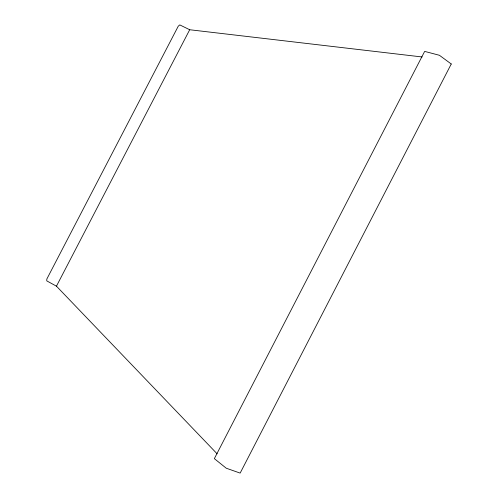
<?xml version="1.0" encoding="UTF-8"?>
<svg xmlns="http://www.w3.org/2000/svg" width="498" height="498" viewBox="0 0 498 498"><rect width="100%" height="100%" fill="white"/><g stroke="black" fill="none" stroke-linecap="round" stroke-linejoin="round"><path stroke-width="0.75" d="M217.147 453.834L56.455 286.169L189.701 29.743L422.13 56.971M189.701 29.743L179.79 24.9L178.272 26.17L46.824 279.048L46.744 280.866L56.455 286.169M451.256 63.987L240.154 473.1L226.26 468.22L214.345 458.639L424.657 51.394L439.423 55.29L451.256 63.987"/></g></svg>
